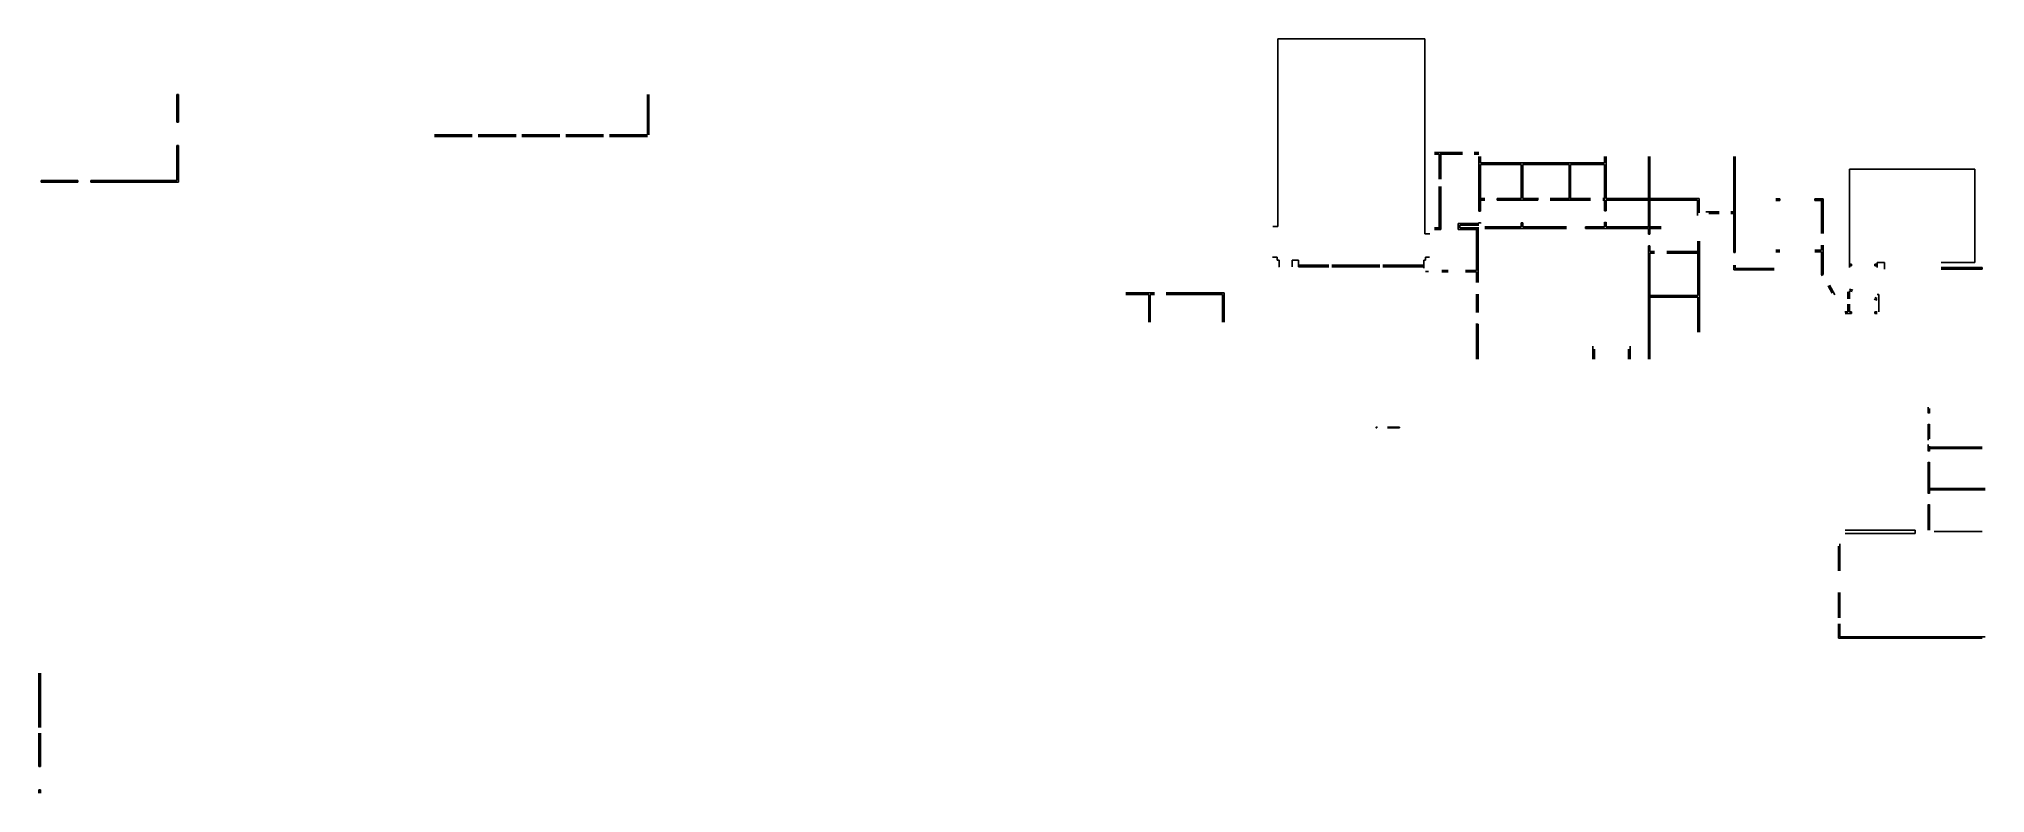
# Model space of a CAD drawing. Header units: millimetres. Extents: x -50443 to 82967, y 12976 to 64626.
import ezdxf

# ---------------------------------------------------------------- set-up
doc = ezdxf.new("R2010")
doc.units = ezdxf.units.MM
doc.layers.add('WA', color=6, linetype='Continuous')

msp = doc.modelspace()

# ---------------------------------------------------------------- linework, layer by layer
at = {"layer": 'WA', "linetype": 'Continuous'}
for p, q in [((34487, 64626), (44557, 64626)), ((34487, 51775), (34487, 64626)), ((44557, 64626), (44557, 51286)), ((-40983, 60826), (-40873, 60826)), ((-40983, 58926), (-40983, 60826)), ((-40873, 58926), (-40873, 60826)), ((-8733, 58051), (-8733, 60826)), ((-8623, 58051), (-8623, 60826)), ((-40983, 58926), (-40873, 58926)), ((-23333, 58051), (-20733, 58051)), ((-23333, 57941), (-20733, 57941)), ((-20333, 58051), (-17733, 58051)), ((-20333, 57941), (-17733, 57941)), ((-17333, 58051), (-14733, 58051)), ((-17333, 57941), (-14733, 57941)), ((-14333, 58051), (-11733, 58051)), ((-14333, 57941), (-11733, 57941)), ((-11333, 58051), (-8733, 58051)), ((-11333, 57941), (-8733, 57941)), ((-40983, 54926), (-40983, 57326)), ((-40983, 57326), (-40873, 57326)), ((-40873, 54816), (-40873, 57326)), ((45657, 56846), (45217, 56846)), ((45542, 56736), (45217, 56736)), ((45542, 56736), (45542, 55026)), ((45657, 56846), (45657, 55026)), ((48267, 56576), (48267, 52841)), ((48377, 56576), (48377, 56147)), ((48377, 56147), (56874, 56147)), ((56874, 56576), (56874, 56147)), ((56984, 56576), (56984, 53698)), ((59887, 56576), (59887, 51762)), ((59997, 56576), (59997, 51762)), ((65735, 56576), (65735, 49992)), ((65845, 49992), (65845, 56576)), ((-50283, 54926), (-50283, 54816)), ((-50283, 54926), (-47783, 54926)), ((-50283, 54816), (-47783, 54816)), ((-47783, 54926), (-47783, 54816)), ((-46883, 54926), (-40983, 54926)), ((-46883, 54926), (-46883, 54816)), ((-46883, 54816), (-40873, 54816)), ((48377, 56032), (51164, 56032)), ((48377, 56032), (48377, 52962)), ((51164, 56032), (51164, 53698)), ((51274, 56032), (51274, 53698)), ((51274, 56032), (54447, 56032)), ((54447, 56032), (54447, 53698)), ((54557, 56032), (56874, 56032)), ((54557, 56032), (54557, 53698)), ((56874, 56032), (56874, 52844)), ((73668, 55696), (82267, 55696)), ((73668, 48976), (73668, 55696)), ((82267, 49306), (82267, 55696)), ((45542, 54526), (45542, 51686)), ((45657, 54526), (45657, 51686)), ((48680, 53698), (48377, 53698)), ((48680, 53588), (48377, 53588)), ((48630, 53588), (48630, 53698)), ((51164, 53698), (49530, 53698)), ((49530, 53588), (49530, 53698)), ((52297, 53588), (49530, 53588)), ((52297, 53698), (51274, 53698)), ((52166, 53698), (52347, 53698)), ((52297, 53588), (52297, 53698)), ((54447, 53698), (53147, 53698)), ((54557, 53588), (53147, 53588)), ((53197, 53588), (53197, 53698)), ((54557, 53843), (54557, 53588)), ((55920, 53698), (54557, 53698)), ((55920, 53588), (54557, 53588)), ((56770, 53698), (56874, 53698)), ((56770, 53588), (56874, 53588)), ((59887, 53698), (56984, 53698)), ((63251, 53588), (56984, 53588)), ((56984, 53588), (56984, 52844)), ((63366, 53698), (59997, 53698)), ((63251, 53588), (63251, 52528)), ((63366, 53698), (63366, 52727)), ((68615, 53671), (68894, 53671)), ((68615, 53561), (68894, 53561)), ((68894, 53561), (68894, 53671)), ((71294, 53561), (71294, 53671)), ((71294, 53671), (71867, 53671)), ((71294, 53561), (71867, 53561)), ((71757, 51299), (71757, 53561)), ((71867, 53561), (71867, 53671)), ((71867, 51299), (71867, 53561)), ((48372, 52841), (48267, 52841)), ((48267, 52061), (48267, 51976)), ((48372, 52041), (48267, 52041)), ((48377, 52962), (48377, 52841)), ((48377, 52061), (48377, 51976)), ((51164, 52041), (51164, 51762)), ((51164, 52041), (51274, 52041)), ((51274, 52041), (51274, 51762)), ((56874, 52084), (56874, 51762)), ((56879, 52864), (56984, 52864)), ((56879, 52064), (56984, 52064)), ((56984, 52084), (56984, 51762)), ((64742, 52782), (63836, 52782)), ((64742, 52672), (64027, 52672)), ((64692, 52672), (64692, 52782)), ((65735, 52782), (65542, 52782)), ((65735, 52672), (65542, 52672)), ((34137, 51775), (34487, 51775)), ((44557, 51286), (44907, 51286)), ((45658, 51686), (45217, 51686)), ((45658, 51576), (45217, 51576)), ((45658, 51576), (45658, 51686)), ((48267, 51976), (46858, 51976)), ((46858, 51576), (46858, 51976)), ((48267, 51576), (46858, 51576)), ((48267, 51866), (46968, 51866)), ((46968, 51686), (46968, 51866)), ((48267, 51686), (46968, 51686)), ((48102, 48776), (48102, 51576)), ((48217, 47950), (48217, 51576)), ((51164, 51762), (48667, 51762)), ((54267, 51647), (48667, 51647)), ((54267, 51762), (51274, 51762)), ((56874, 51762), (55567, 51762)), ((55567, 51757), (55567, 51647)), ((55567, 51757), (55567, 51647)), ((59887, 51647), (55567, 51647)), ((59997, 51762), (56984, 51762)), ((59887, 51647), (59887, 51246)), ((59992, 51266), (59887, 51266)), ((59997, 51762), (59997, 51266)), ((71867, 51349), (71757, 51349)), ((34117, 49686), (34447, 49686)), ((34447, 49466), (34447, 49686)), ((34447, 49466), (34567, 49466)), ((34567, 49026), (34567, 49466)), ((35467, 49466), (35907, 49466)), ((35467, 49026), (35467, 49466)), ((35907, 49026), (35907, 49466)), ((44597, 49466), (44487, 49466)), ((44487, 48916), (44487, 49466)), ((44597, 49466), (44597, 49686)), ((44887, 49686), (44597, 49686)), ((59887, 50466), (59887, 50072)), ((59992, 50466), (59887, 50466)), ((59887, 50072), (59887, 46946)), ((59997, 50466), (59997, 50072)), ((59997, 49962), (59997, 42686)), ((65735, 49992), (65845, 49992)), ((68615, 50148), (68894, 50148)), ((68615, 50038), (68894, 50038)), ((71294, 50148), (71757, 50148)), ((71294, 50038), (71757, 50038)), ((71757, 50148), (71757, 50499)), ((71867, 50449), (71757, 50449)), ((71757, 48476), (71757, 50038)), ((71867, 48496), (71867, 50499)), ((34567, 49026), (34557, 49026)), ((35907, 49136), (37987, 49136)), ((35907, 49026), (37987, 49026)), ((41487, 49136), (38187, 49136)), ((41487, 49026), (38187, 49026)), ((41687, 49136), (44487, 49136)), ((41687, 49026), (44487, 49026)), ((44597, 48696), (44817, 48696)), ((46158, 48776), (45717, 48776)), ((46158, 48666), (45717, 48666)), ((48102, 48776), (47358, 48776)), ((48102, 48666), (47358, 48666)), ((48102, 47950), (48102, 48666)), ((65735, 49142), (65735, 48803)), ((65735, 49092), (65845, 49092)), ((65845, 48913), (65845, 49142)), ((65845, 48913), (68505, 48913)), ((71801, 48400), (71752, 48485)), ((71776, 48444), (71757, 48476)), ((71772, 48441), (71867, 48496)), ((73668, 49086), (73668, 49196)), ((73818, 49196), (73668, 49196)), ((73818, 49086), (73668, 49086)), ((73818, 49196), (73818, 49086)), ((75418, 49196), (75418, 49086)), ((75567, 49196), (75418, 49196)), ((75567, 49086), (75418, 49086)), ((75567, 48976), (75567, 49306)), ((76068, 49306), (75567, 49306)), ((75567, 49086), (75567, 49196)), ((76068, 48976), (76068, 49306)), ((76068, 48976), (76068, 48866)), ((79967, 49306), (82267, 49306)), ((82767, 48976), (79967, 48976)), ((82767, 48866), (79967, 48866)), ((82767, 48866), (82767, 48976)), ((26026, 47226), (24067, 47226)), ((25634, 47116), (24067, 47116)), ((25634, 45226), (25634, 47116)), ((26026, 47116), (25744, 47116)), ((25744, 45226), (25744, 47116)), ((30800, 47226), (26826, 47226)), ((30690, 47116), (26826, 47116)), ((30690, 45226), (30690, 47116)), ((30800, 45226), (30800, 47226)), ((48212, 48000), (48102, 48000)), ((48102, 45892), (48102, 47150)), ((48212, 47100), (48102, 47100)), ((48217, 45892), (48217, 47150)), ((59887, 46946), (59887, 45046)), ((72490, 47208), (72201, 47708)), ((72222, 47662), (72317, 47717)), ((72292, 47760), (72317, 47717)), ((72672, 47102), (72292, 47760)), ((73558, 47316), (73558, 46830)), ((73668, 47498), (73892, 47423)), ((73668, 47382), (73856, 47318)), ((73668, 47382), (73668, 47125)), ((73668, 47125), (73668, 46830)), ((75372, 46805), (75567, 46738)), ((75407, 46909), (75567, 46855)), ((75677, 47119), (75567, 47119)), ((75677, 47119), (75677, 45931)), ((48212, 45942), (48102, 45942)), ((73558, 45931), (73349, 45931)), ((73818, 45831), (73367, 45831)), ((73558, 46455), (73558, 45931)), ((73668, 46455), (73668, 45931)), ((73818, 45931), (73668, 45931)), ((73818, 45941), (73818, 45831)), ((75567, 45941), (75418, 45941)), ((75418, 45941), (75418, 45831)), ((75567, 45831), (75418, 45831)), ((48102, 42686), (48102, 45142)), ((48212, 45092), (48102, 45092)), ((48217, 42686), (48217, 45092)), ((59887, 45046), (59887, 42686)), ((56075, 43576), (56075, 42686)), ((56185, 43385), (56185, 42686)), ((58519, 43385), (58519, 42686)), ((58629, 43576), (58629, 42686)), ((79057, 39010), (79162, 39010)), ((79072, 39411), (79072, 38990)), ((79162, 39317), (79162, 38990)), ((42833, 38036), (42003, 38036)), ((42833, 37986), (42003, 37986)), ((42833, 37986), (42833, 38036)), ((79057, 38210), (79162, 38210)), ((79072, 38230), (79072, 37141)), ((79162, 38230), (79162, 37234)), ((79057, 36417), (79162, 36417)), ((79072, 36858), (79072, 36397)), ((79162, 36731), (79162, 36397)), ((82767, 36666), (79162, 36666)), ((82767, 36576), (79162, 36576)), ((79057, 35617), (79162, 35617)), ((79072, 35637), (79072, 33502)), ((79162, 35637), (79162, 33502)), ((79057, 33522), (79162, 33522)), ((82967, 33828), (79162, 33828)), ((82967, 33738), (79162, 33738)), ((79057, 32722), (79162, 32722)), ((79072, 32742), (79072, 30976)), ((79162, 32742), (79162, 30976)), ((73367, 30976), (76520, 30976)), ((73367, 30746), (76520, 30746)), ((76520, 30976), (78172, 30976)), ((76520, 30746), (78172, 30746)), ((78172, 30976), (78172, 30746)), ((82767, 30901), (79472, 30901)), ((72922, 29882), (72922, 28204)), ((73012, 30051), (73012, 28204)), ((73012, 28254), (72922, 28254)), ((72922, 26704), (72922, 24976)), ((73012, 26704), (73012, 24976)), ((73012, 26654), (72922, 26654)), ((72922, 24576), (72922, 23576)), ((73012, 24576), (73012, 23666)), ((82767, 23576), (72922, 23576)), ((78667, 23666), (73012, 23666)), ((82967, 23666), (78667, 23666)), ((-50443, 17476), (-50443, 21176)), ((-50333, 17476), (-50333, 21176)), ((-50443, 17076), (-50443, 14805)), ((-50333, 17076), (-50333, 14805)), ((-50443, 14805), (-50333, 14805)), ((-50443, 13205), (-50443, 12976)), ((-50443, 13205), (-50333, 13205)), ((-50333, 13205), (-50333, 12976))]:
    msp.add_line(p, q, dxfattribs=at)
at = {"layer": 'WA'}
for p, q in [((47138, 56846), (45657, 56846)), ((47138, 56736), (45657, 56736)), ((48267, 56846), (47938, 56846)), ((48267, 56736), (47938, 56736)), ((59997, 51762), (60757, 51762)), ((60757, 51647), (59997, 51647)), ((63284, 50776), (63284, 47056)), ((63394, 50776), (63394, 44543)), ((59997, 50072), (60297, 50072)), ((59997, 49962), (60297, 49962)), ((61147, 50072), (63284, 50072)), ((61147, 49962), (63284, 49962)), ((63389, 50085), (63284, 50085)), ((59997, 47056), (63284, 47056)), ((59997, 46946), (63284, 46946)), ((63284, 46946), (63284, 44543))]:
    msp.add_line(p, q, dxfattribs=at)
at = {"layer": 'WA', "linetype": 'Continuous', "flags": 128}
msp.add_lwpolyline([(65735, 48803), (68505, 48803)], dxfattribs=at)
at = {"layer": 'WA', "linetype": 'Continuous'}
msp.add_lwpolyline([(41283, 37986), (41283, 38036), (41233, 38036), (41233, 37986), (41283, 37986)], dxfattribs=at)

doc.saveas('drawing.dxf')
